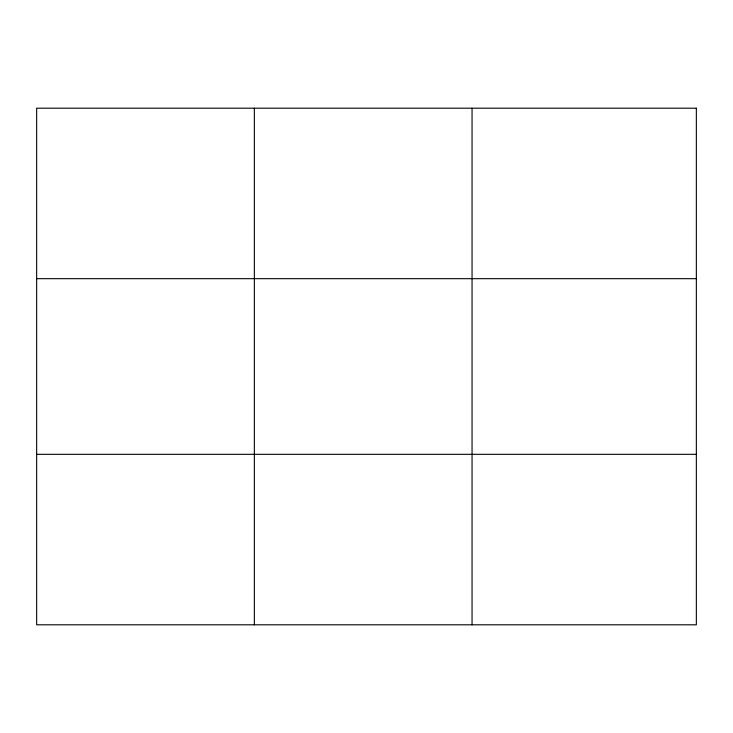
<?xml version="1.0" encoding="UTF-8"?>
<svg xmlns="http://www.w3.org/2000/svg" width="733" height="733" viewBox="0 0 733 733"><rect width="100%" height="100%" fill="white"/><g stroke="black" fill="none" stroke-linecap="round" stroke-linejoin="round"><path stroke-width="1.1" d="M254.351 624.8L254.351 108.2M472.052 624.8L472.052 108.2M36.65 278.677L696.35 278.677M36.65 454.323L696.35 454.323M696.35 108.2L696.35 624.8L36.65 624.8L36.65 108.2L696.35 108.2"/></g></svg>
